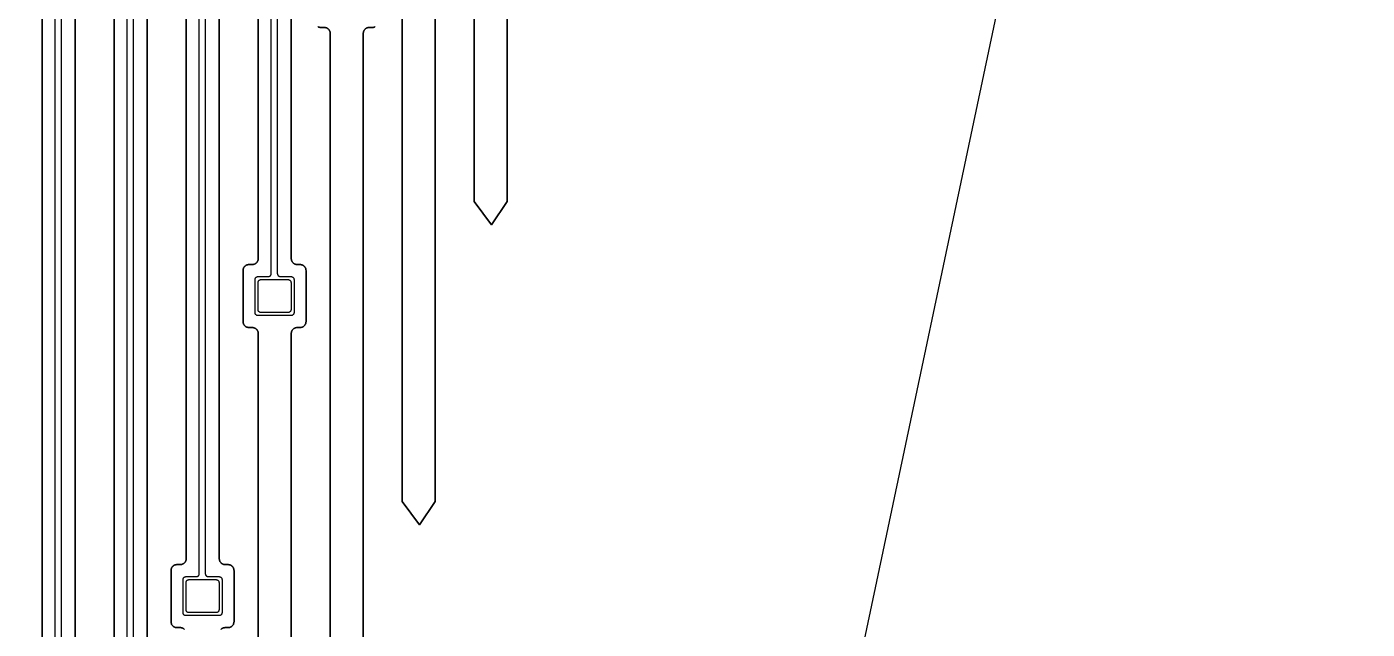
# Model space of a CAD drawing. Extents: x -2057 to 2225, y -44 to 31181.
# Drawn here: x 103.6 to 550.4, y 828.7 to 1029.5 of the extents above; entities that cross this region are included whole.
import ezdxf

# ---------------------------------------------------------------- set-up
doc = ezdxf.new("R2010")
doc.units = 0
for name, color, linetype in [('electrode', 6, 'CONTINUOUS'), ('etching', 7, 'CONTINUOUS'), ('L2D0_etching2', 4, 'CONTINUOUS'), ('L3D0_etching3', 5, 'CONTINUOUS'), ('metalization', 8, 'CONTINUOUS'), ('polyimide', 9, 'CONTINUOUS'), ('polyimide_etch_borders', 10, 'CONTINUOUS')]:
    doc.layers.add(name, color=color, linetype=linetype)

msp = doc.modelspace()

# ---------------------------------------------------------------- linework, layer by layer
at = {"layer": 'electrode'}
for points in [[(181.66, 934.247), (181.573, 934.255), (181.487, 934.27), (181.402, 934.293), (181.32, 934.323), (181.241, 934.36), (181.166, 934.403), (181.094, 934.453), (181.027, 934.509), (180.965, 934.571), (180.909, 934.638), (180.859, 934.71), (180.816, 934.785), (180.779, 934.864), (180.749, 934.946), (180.726, 935.031), (180.711, 935.117), (180.703, 935.204), (180.703, 944.291), (180.711, 944.378), (180.726, 944.464), (180.749, 944.548), (180.779, 944.63), (180.816, 944.71), (180.859, 944.785), (180.909, 944.857), (180.965, 944.924), (181.027, 944.985), (181.094, 945.042), (181.166, 945.092), (181.241, 945.135), (181.32, 945.172), (181.402, 945.202), (181.487, 945.225), (181.573, 945.24), (181.66, 945.247), (190.747, 945.247), (190.834, 945.24), (190.92, 945.225), (191.004, 945.202), (191.086, 945.172), (191.166, 945.135), (191.241, 945.092), (191.313, 945.042), (191.38, 944.985), (191.441, 944.924), (191.498, 944.857), (191.548, 944.785), (191.591, 944.71), (191.628, 944.63), (191.658, 944.548), (191.681, 944.464), (191.696, 944.378), (191.703, 944.291), (191.703, 935.204), (191.696, 935.117), (191.681, 935.031), (191.658, 934.946), (191.628, 934.864), (191.591, 934.785), (191.548, 934.71), (191.498, 934.638), (191.441, 934.571), (191.38, 934.509), (191.313, 934.453), (191.241, 934.403), (191.166, 934.36), (191.086, 934.323), (191.004, 934.293), (190.92, 934.27), (190.834, 934.255), (190.747, 934.247)], [(157.66, 834.247), (157.573, 834.255), (157.487, 834.27), (157.402, 834.293), (157.32, 834.323), (157.241, 834.36), (157.166, 834.403), (157.094, 834.453), (157.027, 834.509), (156.965, 834.571), (156.909, 834.638), (156.859, 834.71), (156.816, 834.785), (156.779, 834.864), (156.749, 834.946), (156.726, 835.031), (156.711, 835.117), (156.703, 835.204), (156.703, 844.291), (156.711, 844.378), (156.726, 844.464), (156.749, 844.548), (156.779, 844.63), (156.816, 844.71), (156.859, 844.785), (156.909, 844.857), (156.965, 844.924), (157.027, 844.985), (157.094, 845.042), (157.166, 845.092), (157.241, 845.135), (157.32, 845.172), (157.402, 845.202), (157.487, 845.225), (157.573, 845.24), (157.66, 845.247), (166.747, 845.247), (166.834, 845.24), (166.92, 845.225), (167.004, 845.202), (167.086, 845.172), (167.166, 845.135), (167.241, 845.092), (167.313, 845.042), (167.38, 844.985), (167.441, 844.924), (167.498, 844.857), (167.548, 844.785), (167.591, 844.71), (167.628, 844.63), (167.658, 844.548), (167.681, 844.464), (167.696, 844.378), (167.703, 844.291), (167.703, 835.204), (167.696, 835.117), (167.681, 835.031), (167.658, 834.946), (167.628, 834.864), (167.591, 834.785), (167.548, 834.71), (167.498, 834.638), (167.441, 834.571), (167.38, 834.509), (167.313, 834.453), (167.241, 834.403), (167.166, 834.36), (167.086, 834.323), (167.004, 834.293), (166.92, 834.27), (166.834, 834.255), (166.747, 834.247)]]:
    msp.add_lwpolyline(points, close=True, dxfattribs=at)
at = {"layer": 'etching'}
for points in [[(1890.612, 20342.595), (1890.612, 10404.624), (907.37, 8971.06), (907.37, 3311.52), (208.395, -1.125), (80.82, -44.08), (0, 0), (-775.12, 3311.52), (-775.12, 8985.76), (-1736.396, 10397.27), (-1736.396, 20343.044)], [(108.792, 9035.371), (108.792, 652.185)], [(119.792, 652.185), (119.792, 9035.371)], [(132.792, 9035.371), (132.792, 752.185)], [(143.792, 752.185), (143.792, 9035.371)], [(156.792, 9035.371), (156.792, 852.185), (156.784, 852.059), (156.769, 851.934), (156.745, 851.811), (156.714, 851.689), (156.675, 851.57), (156.629, 851.453), (156.575, 851.339), (156.515, 851.229), (156.447, 851.123), (156.373, 851.021), (156.293, 850.924), (156.207, 850.832), (156.116, 850.746), (156.019, 850.666), (155.917, 850.592), (155.811, 850.525), (155.701, 850.465), (155.587, 850.411), (155.47, 850.365), (155.351, 850.326), (155.229, 850.295), (155.105, 850.271), (154.981, 850.255), (154.855, 850.247), (153.641, 850.247), (153.515, 850.24), (153.39, 850.224), (153.267, 850.2), (153.145, 850.169), (153.026, 850.13), (152.909, 850.084), (152.795, 850.03), (152.685, 849.97), (152.579, 849.902), (152.477, 849.828), (152.38, 849.748), (152.288, 849.662), (152.202, 849.571), (152.122, 849.474), (152.048, 849.372), (151.981, 849.266), (151.921, 849.156), (151.867, 849.042), (151.821, 848.925), (151.782, 848.806), (151.751, 848.684), (151.727, 848.56), (151.711, 848.436), (151.703, 848.31), (151.703, 831.185), (151.711, 831.059), (151.727, 830.934), (151.751, 830.811), (151.782, 830.689), (151.821, 830.57), (151.867, 830.453), (151.921, 830.339), (151.981, 830.229), (152.048, 830.123), (152.122, 830.021), (152.202, 829.924), (152.288, 829.832), (152.38, 829.746), (152.477, 829.666), (152.579, 829.592), (152.685, 829.525), (152.795, 829.465), (152.909, 829.411), (153.026, 829.365), (153.145, 829.326), (153.267, 829.295), (153.39, 829.271), (153.515, 829.255), (153.641, 829.247), (154.855, 829.247), (154.981, 829.24), (155.105, 829.224), (155.229, 829.2), (155.351, 829.169), (155.47, 829.13), (155.587, 829.084), (155.701, 829.03), (155.811, 828.97), (155.917, 828.902), (156.019, 828.828), (156.116, 828.748), (156.207, 828.662)], [(168.377, 828.662), (168.469, 828.748), (168.566, 828.828), (168.668, 828.902), (168.774, 828.97), (168.884, 829.03), (168.998, 829.084), (169.114, 829.13), (169.234, 829.169), (169.356, 829.2), (169.479, 829.224), (169.604, 829.24), (169.729, 829.247), (170.766, 829.247), (170.892, 829.255), (171.016, 829.271), (171.14, 829.295), (171.262, 829.326), (171.381, 829.365), (171.498, 829.411), (171.612, 829.465), (171.722, 829.525), (171.828, 829.592), (171.93, 829.666), (172.027, 829.746), (172.118, 829.832), (172.204, 829.924), (172.284, 830.021), (172.358, 830.123), (172.426, 830.229), (172.486, 830.339), (172.54, 830.453), (172.586, 830.57), (172.625, 830.689), (172.656, 830.811), (172.68, 830.934), (172.696, 831.059), (172.703, 831.185), (172.703, 848.31), (172.696, 848.436), (172.68, 848.56), (172.656, 848.684), (172.625, 848.806), (172.586, 848.925), (172.54, 849.042), (172.486, 849.156), (172.426, 849.266), (172.358, 849.372), (172.284, 849.474), (172.204, 849.571), (172.118, 849.662), (172.027, 849.748), (171.93, 849.828), (171.828, 849.902), (171.722, 849.97), (171.612, 850.03), (171.498, 850.084), (171.381, 850.13), (171.262, 850.169), (171.14, 850.2), (171.016, 850.224), (170.892, 850.24), (170.766, 850.247), (169.729, 850.247), (169.604, 850.255), (169.479, 850.271), (169.356, 850.295), (169.234, 850.326), (169.114, 850.365), (168.998, 850.411), (168.884, 850.465), (168.774, 850.525), (168.668, 850.592), (168.566, 850.666), (168.469, 850.746), (168.377, 850.832), (168.291, 850.924), (168.211, 851.021), (168.137, 851.123), (168.07, 851.229), (168.009, 851.339), (167.956, 851.453), (167.91, 851.57), (167.871, 851.689), (167.84, 851.811), (167.816, 851.934), (167.8, 852.059), (167.792, 852.185), (167.792, 9035.371)], [(180.792, 9035.371), (180.792, 952.185), (180.784, 952.059), (180.769, 951.934), (180.745, 951.811), (180.714, 951.689), (180.675, 951.57), (180.629, 951.453), (180.575, 951.339), (180.515, 951.229), (180.447, 951.123), (180.373, 951.021), (180.293, 950.924), (180.207, 950.832), (180.116, 950.746), (180.019, 950.666), (179.917, 950.592), (179.811, 950.525), (179.701, 950.465), (179.587, 950.411), (179.47, 950.365), (179.351, 950.326), (179.229, 950.295), (179.105, 950.271), (178.981, 950.255), (178.855, 950.247), (177.641, 950.247), (177.515, 950.24), (177.39, 950.224), (177.267, 950.2), (177.145, 950.169), (177.026, 950.13), (176.909, 950.084), (176.795, 950.03), (176.685, 949.97), (176.579, 949.902), (176.477, 949.828), (176.38, 949.748), (176.288, 949.662), (176.202, 949.571), (176.122, 949.474), (176.048, 949.372), (175.981, 949.266), (175.921, 949.156), (175.867, 949.042), (175.821, 948.925), (175.782, 948.806), (175.751, 948.684), (175.727, 948.56), (175.711, 948.436), (175.703, 948.31), (175.703, 931.185), (175.711, 931.059), (175.727, 930.934), (175.751, 930.811), (175.782, 930.689), (175.821, 930.57), (175.867, 930.453), (175.921, 930.339), (175.981, 930.229), (176.048, 930.123), (176.122, 930.021), (176.202, 929.924), (176.288, 929.832), (176.38, 929.746), (176.477, 929.666), (176.579, 929.592), (176.685, 929.525), (176.795, 929.465), (176.909, 929.411), (177.026, 929.365), (177.145, 929.326), (177.267, 929.295), (177.39, 929.271), (177.515, 929.255), (177.641, 929.247), (178.855, 929.247), (178.981, 929.24), (179.105, 929.224), (179.229, 929.2), (179.351, 929.169), (179.47, 929.13), (179.587, 929.084), (179.701, 929.03), (179.811, 928.97), (179.917, 928.902), (180.019, 928.828), (180.116, 928.748), (180.207, 928.662), (180.293, 928.571), (180.373, 928.474), (180.447, 928.372), (180.515, 928.266), (180.575, 928.156), (180.629, 928.042), (180.675, 927.925), (180.714, 927.806), (180.745, 927.684), (180.769, 927.56), (180.784, 927.436), (180.792, 927.31), (180.792, 671.247)], [(191.754, 671.247), (191.792, 927.31), (191.8, 927.436), (191.816, 927.56), (191.84, 927.684), (191.871, 927.806), (191.91, 927.925), (191.956, 928.042), (192.009, 928.156), (192.07, 928.266), (192.137, 928.372), (192.211, 928.474), (192.291, 928.571), (192.377, 928.662), (192.469, 928.748), (192.566, 928.828), (192.668, 928.902), (192.774, 928.97), (192.884, 929.03), (192.998, 929.084), (193.114, 929.13), (193.234, 929.169), (193.356, 929.2), (193.479, 929.224), (193.604, 929.24), (193.729, 929.247), (194.766, 929.247), (194.892, 929.255), (195.016, 929.271), (195.14, 929.295), (195.262, 929.326), (195.381, 929.365), (195.498, 929.411), (195.612, 929.465), (195.722, 929.525), (195.828, 929.592), (195.93, 929.666), (196.027, 929.746), (196.118, 929.832), (196.204, 929.924), (196.284, 930.021), (196.358, 930.123), (196.426, 930.229), (196.486, 930.339), (196.54, 930.453), (196.586, 930.57), (196.625, 930.689), (196.656, 930.811), (196.68, 930.934), (196.696, 931.059), (196.703, 931.185), (196.703, 948.31), (196.696, 948.436), (196.68, 948.56), (196.656, 948.684), (196.625, 948.806), (196.586, 948.925), (196.54, 949.042), (196.486, 949.156), (196.426, 949.266), (196.358, 949.372), (196.284, 949.474), (196.204, 949.571), (196.118, 949.662), (196.027, 949.748), (195.93, 949.828), (195.828, 949.902), (195.722, 949.97), (195.612, 950.03), (195.498, 950.084), (195.381, 950.13), (195.262, 950.169), (195.14, 950.2), (195.016, 950.224), (194.892, 950.24), (194.766, 950.247), (193.729, 950.247), (193.604, 950.255), (193.479, 950.271), (193.356, 950.295), (193.234, 950.326), (193.114, 950.365), (192.998, 950.411), (192.884, 950.465), (192.774, 950.525), (192.668, 950.592), (192.566, 950.666), (192.469, 950.746), (192.377, 950.832), (192.291, 950.924), (192.211, 951.021), (192.137, 951.123), (192.07, 951.229), (192.009, 951.339), (191.956, 951.453), (191.91, 951.57), (191.871, 951.689), (191.84, 951.811), (191.816, 951.934), (191.8, 952.059), (191.792, 952.185), (191.792, 9035.371)], [(252.792, 1227.31), (252.792, 971.247), (258.472, 963.52), (263.754, 971.247), (263.792, 1227.31)], [(228.792, 1127.31), (228.792, 871.247), (234.472, 863.52), (239.754, 871.247), (239.792, 1127.31)], [(200.685, 1029.525), (200.795, 1029.465), (200.909, 1029.411), (201.026, 1029.365), (201.145, 1029.326), (201.267, 1029.295), (201.39, 1029.271), (201.515, 1029.255), (201.641, 1029.247), (202.855, 1029.247), (202.981, 1029.24), (203.105, 1029.224), (203.229, 1029.2), (203.351, 1029.169), (203.47, 1029.13), (203.587, 1029.084), (203.701, 1029.03), (203.811, 1028.97), (203.917, 1028.902), (204.019, 1028.828), (204.116, 1028.748), (204.207, 1028.662), (204.293, 1028.571), (204.373, 1028.474), (204.447, 1028.372), (204.515, 1028.266), (204.575, 1028.156), (204.629, 1028.042), (204.675, 1027.925), (204.714, 1027.806), (204.745, 1027.684), (204.769, 1027.56), (204.784, 1027.436), (204.792, 1027.31), (204.792, 771.247)], [(215.754, 771.247), (215.792, 1027.31), (215.8, 1027.436), (215.816, 1027.56), (215.84, 1027.684), (215.871, 1027.806), (215.91, 1027.925), (215.956, 1028.042), (216.009, 1028.156), (216.07, 1028.266), (216.137, 1028.372), (216.211, 1028.474), (216.291, 1028.571), (216.377, 1028.662), (216.469, 1028.748), (216.566, 1028.828), (216.668, 1028.902), (216.774, 1028.97), (216.884, 1029.03), (216.998, 1029.084), (217.114, 1029.13), (217.234, 1029.169), (217.356, 1029.2), (217.479, 1029.224), (217.604, 1029.24), (217.729, 1029.247), (218.766, 1029.247), (218.892, 1029.255), (219.016, 1029.271), (219.14, 1029.295), (219.262, 1029.326), (219.381, 1029.365), (219.498, 1029.411), (219.612, 1029.465), (219.722, 1029.525)]]:
    msp.add_lwpolyline(points, dxfattribs=at)
at = {"layer": 'L2D0_etching2'}
msp.add_lwpolyline([(1890.612, 20342.595), (1890.612, 10404.624), (907.37, 8971.06), (907.37, 3311.52), (208.395, -1.125), (80.82, -44.08), (0, 0), (-775.12, 3311.52), (-775.12, 8985.76), (-1736.396, 10397.27), (-1736.396, 20343.044)], dxfattribs=at)
at = {"layer": 'L3D0_etching3'}
for points in [[(1890.612, 20342.595), (1890.612, 10404.624), (907.37, 8971.06), (907.37, 3311.52), (208.395, -1.125), (80.82, -44.08), (0, 0), (-775.12, 3311.52), (-775.12, 8985.76), (-1736.396, 10397.27), (-1736.396, 20343.044)], [(108.792, 9035.371), (108.792, 652.185)], [(119.792, 652.185), (119.792, 9035.371)], [(132.792, 9035.371), (132.792, 752.185)], [(143.792, 752.185), (143.792, 9035.371)], [(156.792, 9035.371), (156.792, 852.185), (156.784, 852.059), (156.769, 851.934), (156.745, 851.811), (156.714, 851.689), (156.675, 851.57), (156.629, 851.453), (156.575, 851.339), (156.515, 851.229), (156.447, 851.123), (156.373, 851.021), (156.293, 850.924), (156.207, 850.832), (156.116, 850.746), (156.019, 850.666), (155.917, 850.592), (155.811, 850.525), (155.701, 850.465), (155.587, 850.411), (155.47, 850.365), (155.351, 850.326), (155.229, 850.295), (155.105, 850.271), (154.981, 850.255), (154.855, 850.247), (153.641, 850.247), (153.515, 850.24), (153.39, 850.224), (153.267, 850.2), (153.145, 850.169), (153.026, 850.13), (152.909, 850.084), (152.795, 850.03), (152.685, 849.97), (152.579, 849.902), (152.477, 849.828), (152.38, 849.748), (152.288, 849.662), (152.202, 849.571), (152.122, 849.474), (152.048, 849.372), (151.981, 849.266), (151.921, 849.156), (151.867, 849.042), (151.821, 848.925), (151.782, 848.806), (151.751, 848.684), (151.727, 848.56), (151.711, 848.436), (151.703, 848.31), (151.703, 831.185), (151.711, 831.059), (151.727, 830.934), (151.751, 830.811), (151.782, 830.689), (151.821, 830.57), (151.867, 830.453), (151.921, 830.339), (151.981, 830.229), (152.048, 830.123), (152.122, 830.021), (152.202, 829.924), (152.288, 829.832), (152.38, 829.746), (152.477, 829.666), (152.579, 829.592), (152.685, 829.525), (152.795, 829.465), (152.909, 829.411), (153.026, 829.365), (153.145, 829.326), (153.267, 829.295), (153.39, 829.271), (153.515, 829.255), (153.641, 829.247), (154.855, 829.247), (154.981, 829.24), (155.105, 829.224), (155.229, 829.2), (155.351, 829.169), (155.47, 829.13), (155.587, 829.084), (155.701, 829.03), (155.811, 828.97), (155.917, 828.902), (156.019, 828.828), (156.116, 828.748), (156.207, 828.662)], [(168.377, 828.662), (168.469, 828.748), (168.566, 828.828), (168.668, 828.902), (168.774, 828.97), (168.884, 829.03), (168.998, 829.084), (169.114, 829.13), (169.234, 829.169), (169.356, 829.2), (169.479, 829.224), (169.604, 829.24), (169.729, 829.247), (170.766, 829.247), (170.892, 829.255), (171.016, 829.271), (171.14, 829.295), (171.262, 829.326), (171.381, 829.365), (171.498, 829.411), (171.612, 829.465), (171.722, 829.525), (171.828, 829.592), (171.93, 829.666), (172.027, 829.746), (172.118, 829.832), (172.204, 829.924), (172.284, 830.021), (172.358, 830.123), (172.426, 830.229), (172.486, 830.339), (172.54, 830.453), (172.586, 830.57), (172.625, 830.689), (172.656, 830.811), (172.68, 830.934), (172.696, 831.059), (172.703, 831.185), (172.703, 848.31), (172.696, 848.436), (172.68, 848.56), (172.656, 848.684), (172.625, 848.806), (172.586, 848.925), (172.54, 849.042), (172.486, 849.156), (172.426, 849.266), (172.358, 849.372), (172.284, 849.474), (172.204, 849.571), (172.118, 849.662), (172.027, 849.748), (171.93, 849.828), (171.828, 849.902), (171.722, 849.97), (171.612, 850.03), (171.498, 850.084), (171.381, 850.13), (171.262, 850.169), (171.14, 850.2), (171.016, 850.224), (170.892, 850.24), (170.766, 850.247), (169.729, 850.247), (169.604, 850.255), (169.479, 850.271), (169.356, 850.295), (169.234, 850.326), (169.114, 850.365), (168.998, 850.411), (168.884, 850.465), (168.774, 850.525), (168.668, 850.592), (168.566, 850.666), (168.469, 850.746), (168.377, 850.832), (168.291, 850.924), (168.211, 851.021), (168.137, 851.123), (168.07, 851.229), (168.009, 851.339), (167.956, 851.453), (167.91, 851.57), (167.871, 851.689), (167.84, 851.811), (167.816, 851.934), (167.8, 852.059), (167.792, 852.185), (167.792, 9035.371)], [(180.792, 9035.371), (180.792, 952.185), (180.784, 952.059), (180.769, 951.934), (180.745, 951.811), (180.714, 951.689), (180.675, 951.57), (180.629, 951.453), (180.575, 951.339), (180.515, 951.229), (180.447, 951.123), (180.373, 951.021), (180.293, 950.924), (180.207, 950.832), (180.116, 950.746), (180.019, 950.666), (179.917, 950.592), (179.811, 950.525), (179.701, 950.465), (179.587, 950.411), (179.47, 950.365), (179.351, 950.326), (179.229, 950.295), (179.105, 950.271), (178.981, 950.255), (178.855, 950.247), (177.641, 950.247), (177.515, 950.24), (177.39, 950.224), (177.267, 950.2), (177.145, 950.169), (177.026, 950.13), (176.909, 950.084), (176.795, 950.03), (176.685, 949.97), (176.579, 949.902), (176.477, 949.828), (176.38, 949.748), (176.288, 949.662), (176.202, 949.571), (176.122, 949.474), (176.048, 949.372), (175.981, 949.266), (175.921, 949.156), (175.867, 949.042), (175.821, 948.925), (175.782, 948.806), (175.751, 948.684), (175.727, 948.56), (175.711, 948.436), (175.703, 948.31), (175.703, 931.185), (175.711, 931.059), (175.727, 930.934), (175.751, 930.811), (175.782, 930.689), (175.821, 930.57), (175.867, 930.453), (175.921, 930.339), (175.981, 930.229), (176.048, 930.123), (176.122, 930.021), (176.202, 929.924), (176.288, 929.832), (176.38, 929.746), (176.477, 929.666), (176.579, 929.592), (176.685, 929.525), (176.795, 929.465), (176.909, 929.411), (177.026, 929.365), (177.145, 929.326), (177.267, 929.295), (177.39, 929.271), (177.515, 929.255), (177.641, 929.247), (178.855, 929.247), (178.981, 929.24), (179.105, 929.224), (179.229, 929.2), (179.351, 929.169), (179.47, 929.13), (179.587, 929.084), (179.701, 929.03), (179.811, 928.97), (179.917, 928.902), (180.019, 928.828), (180.116, 928.748), (180.207, 928.662), (180.293, 928.571), (180.373, 928.474), (180.447, 928.372), (180.515, 928.266), (180.575, 928.156), (180.629, 928.042), (180.675, 927.925), (180.714, 927.806), (180.745, 927.684), (180.769, 927.56), (180.784, 927.436), (180.792, 927.31), (180.792, 671.247)], [(191.754, 671.247), (191.792, 927.31), (191.8, 927.436), (191.816, 927.56), (191.84, 927.684), (191.871, 927.806), (191.91, 927.925), (191.956, 928.042), (192.009, 928.156), (192.07, 928.266), (192.137, 928.372), (192.211, 928.474), (192.291, 928.571), (192.377, 928.662), (192.469, 928.748), (192.566, 928.828), (192.668, 928.902), (192.774, 928.97), (192.884, 929.03), (192.998, 929.084), (193.114, 929.13), (193.234, 929.169), (193.356, 929.2), (193.479, 929.224), (193.604, 929.24), (193.729, 929.247), (194.766, 929.247), (194.892, 929.255), (195.016, 929.271), (195.14, 929.295), (195.262, 929.326), (195.381, 929.365), (195.498, 929.411), (195.612, 929.465), (195.722, 929.525), (195.828, 929.592), (195.93, 929.666), (196.027, 929.746), (196.118, 929.832), (196.204, 929.924), (196.284, 930.021), (196.358, 930.123), (196.426, 930.229), (196.486, 930.339), (196.54, 930.453), (196.586, 930.57), (196.625, 930.689), (196.656, 930.811), (196.68, 930.934), (196.696, 931.059), (196.703, 931.185), (196.703, 948.31), (196.696, 948.436), (196.68, 948.56), (196.656, 948.684), (196.625, 948.806), (196.586, 948.925), (196.54, 949.042), (196.486, 949.156), (196.426, 949.266), (196.358, 949.372), (196.284, 949.474), (196.204, 949.571), (196.118, 949.662), (196.027, 949.748), (195.93, 949.828), (195.828, 949.902), (195.722, 949.97), (195.612, 950.03), (195.498, 950.084), (195.381, 950.13), (195.262, 950.169), (195.14, 950.2), (195.016, 950.224), (194.892, 950.24), (194.766, 950.247), (193.729, 950.247), (193.604, 950.255), (193.479, 950.271), (193.356, 950.295), (193.234, 950.326), (193.114, 950.365), (192.998, 950.411), (192.884, 950.465), (192.774, 950.525), (192.668, 950.592), (192.566, 950.666), (192.469, 950.746), (192.377, 950.832), (192.291, 950.924), (192.211, 951.021), (192.137, 951.123), (192.07, 951.229), (192.009, 951.339), (191.956, 951.453), (191.91, 951.57), (191.871, 951.689), (191.84, 951.811), (191.816, 951.934), (191.8, 952.059), (191.792, 952.185), (191.792, 9035.371)], [(252.792, 1227.31), (252.792, 971.247), (258.472, 963.52), (263.754, 971.247), (263.792, 1227.31)], [(228.792, 1127.31), (228.792, 871.247), (234.472, 863.52), (239.754, 871.247), (239.792, 1127.31)], [(200.685, 1029.525), (200.795, 1029.465), (200.909, 1029.411), (201.026, 1029.365), (201.145, 1029.326), (201.267, 1029.295), (201.39, 1029.271), (201.515, 1029.255), (201.641, 1029.247), (202.855, 1029.247), (202.981, 1029.24), (203.105, 1029.224), (203.229, 1029.2), (203.351, 1029.169), (203.47, 1029.13), (203.587, 1029.084), (203.701, 1029.03), (203.811, 1028.97), (203.917, 1028.902), (204.019, 1028.828), (204.116, 1028.748), (204.207, 1028.662), (204.293, 1028.571), (204.373, 1028.474), (204.447, 1028.372), (204.515, 1028.266), (204.575, 1028.156), (204.629, 1028.042), (204.675, 1027.925), (204.714, 1027.806), (204.745, 1027.684), (204.769, 1027.56), (204.784, 1027.436), (204.792, 1027.31), (204.792, 771.247)], [(215.754, 771.247), (215.792, 1027.31), (215.8, 1027.436), (215.816, 1027.56), (215.84, 1027.684), (215.871, 1027.806), (215.91, 1027.925), (215.956, 1028.042), (216.009, 1028.156), (216.07, 1028.266), (216.137, 1028.372), (216.211, 1028.474), (216.291, 1028.571), (216.377, 1028.662), (216.469, 1028.748), (216.566, 1028.828), (216.668, 1028.902), (216.774, 1028.97), (216.884, 1029.03), (216.998, 1029.084), (217.114, 1029.13), (217.234, 1029.169), (217.356, 1029.2), (217.479, 1029.224), (217.604, 1029.24), (217.729, 1029.247), (218.766, 1029.247), (218.892, 1029.255), (219.016, 1029.271), (219.14, 1029.295), (219.262, 1029.326), (219.381, 1029.365), (219.498, 1029.411), (219.612, 1029.465), (219.722, 1029.525)]]:
    msp.add_lwpolyline(points, dxfattribs=at)
at = {"layer": 'metalization'}
for points in [[(113.142, 647.204), (113.142, 9040.22)], [(115.142, 9040.22), (115.142, 647.204)], [(137.142, 747.204), (137.142, 9040.22)], [(139.142, 9040.22), (139.142, 747.204)], [(163.142, 9040.22), (163.142, 847.204), (163.15, 847.117), (163.165, 847.031), (163.188, 846.946), (163.218, 846.864), (163.254, 846.785), (163.298, 846.71), (163.348, 846.638), (163.404, 846.571), (163.466, 846.509), (163.533, 846.453), (163.604, 846.403), (163.68, 846.36), (163.759, 846.323), (163.841, 846.293), (163.926, 846.27), (164.012, 846.255), (164.099, 846.247), (167.747, 846.247), (167.834, 846.24), (167.92, 846.225), (168.004, 846.202), (168.086, 846.172), (168.166, 846.135), (168.241, 846.092), (168.313, 846.042), (168.38, 845.985), (168.441, 845.924), (168.498, 845.857), (168.548, 845.785), (168.591, 845.71), (168.628, 845.63), (168.658, 845.548), (168.681, 845.464), (168.696, 845.378), (168.703, 845.291), (168.703, 834.204), (168.696, 834.117), (168.681, 834.031), (168.658, 833.946), (168.628, 833.864), (168.591, 833.785), (168.548, 833.71), (168.498, 833.638), (168.441, 833.571), (168.38, 833.509), (168.313, 833.453), (168.241, 833.403), (168.166, 833.36), (168.086, 833.323), (168.004, 833.293), (167.92, 833.27), (167.834, 833.255), (167.747, 833.247), (156.66, 833.247), (156.573, 833.255), (156.487, 833.27), (156.402, 833.293), (156.32, 833.323), (156.241, 833.36), (156.166, 833.403), (156.094, 833.453), (156.027, 833.509), (155.965, 833.571), (155.909, 833.638), (155.859, 833.71), (155.816, 833.785), (155.779, 833.864), (155.749, 833.946), (155.726, 834.031), (155.711, 834.117), (155.703, 834.204), (155.703, 845.291), (155.711, 845.378), (155.726, 845.464), (155.749, 845.548), (155.779, 845.63), (155.816, 845.71), (155.859, 845.785), (155.909, 845.857), (155.965, 845.924), (156.027, 845.985), (156.094, 846.042), (156.166, 846.092), (156.241, 846.135), (156.32, 846.172), (156.402, 846.202), (156.487, 846.225), (156.573, 846.24), (156.66, 846.247), (160.186, 846.247), (160.273, 846.255), (160.359, 846.27), (160.443, 846.293), (160.525, 846.323), (160.604, 846.36), (160.68, 846.403), (160.752, 846.453), (160.819, 846.509), (160.88, 846.571), (160.936, 846.638), (160.986, 846.71), (161.03, 846.785), (161.067, 846.864), (161.097, 846.946), (161.12, 847.031), (161.135, 847.117), (161.142, 847.204), (161.142, 9040.22)], [(187.142, 9040.22), (187.142, 947.204), (187.15, 947.117), (187.165, 947.031), (187.188, 946.946), (187.218, 946.864), (187.254, 946.785), (187.298, 946.71), (187.348, 946.638), (187.404, 946.571), (187.466, 946.509), (187.533, 946.453), (187.604, 946.403), (187.68, 946.36), (187.759, 946.323), (187.841, 946.293), (187.926, 946.27), (188.012, 946.255), (188.099, 946.247), (191.747, 946.247), (191.834, 946.24), (191.92, 946.225), (192.004, 946.202), (192.086, 946.172), (192.166, 946.135), (192.241, 946.092), (192.313, 946.042), (192.38, 945.985), (192.441, 945.924), (192.498, 945.857), (192.548, 945.785), (192.591, 945.71), (192.628, 945.63), (192.658, 945.548), (192.681, 945.464), (192.696, 945.378), (192.703, 945.291), (192.703, 934.204), (192.696, 934.117), (192.681, 934.031), (192.658, 933.946), (192.628, 933.864), (192.591, 933.785), (192.548, 933.71), (192.498, 933.638), (192.441, 933.571), (192.38, 933.509), (192.313, 933.453), (192.241, 933.403), (192.166, 933.36), (192.086, 933.323), (192.004, 933.293), (191.92, 933.27), (191.834, 933.255), (191.747, 933.247), (180.66, 933.247), (180.573, 933.255), (180.487, 933.27), (180.402, 933.293), (180.32, 933.323), (180.241, 933.36), (180.166, 933.403), (180.094, 933.453), (180.027, 933.509), (179.965, 933.571), (179.909, 933.638), (179.859, 933.71), (179.816, 933.785), (179.779, 933.864), (179.749, 933.946), (179.726, 934.031), (179.711, 934.117), (179.703, 934.204), (179.703, 945.291), (179.711, 945.378), (179.726, 945.464), (179.749, 945.548), (179.779, 945.63), (179.816, 945.71), (179.859, 945.785), (179.909, 945.857), (179.965, 945.924), (180.027, 945.985), (180.094, 946.042), (180.166, 946.092), (180.241, 946.135), (180.32, 946.172), (180.402, 946.202), (180.487, 946.225), (180.573, 946.24), (180.66, 946.247), (184.186, 946.247), (184.273, 946.255), (184.359, 946.27), (184.443, 946.293), (184.525, 946.323), (184.604, 946.36), (184.68, 946.403), (184.752, 946.453), (184.819, 946.509), (184.88, 946.571), (184.936, 946.638), (184.986, 946.71), (185.03, 946.785), (185.067, 946.864), (185.097, 946.946), (185.12, 947.031), (185.135, 947.117), (185.142, 947.204), (185.142, 9040.22)]]:
    msp.add_lwpolyline(points, dxfattribs=at)
at = {"layer": 'polyimide'}
for points in [[(108.792, 652.185), (108.792, 9035.371)], [(108.792, 9035.371), (108.792, 652.185)], [(119.792, 9035.371), (119.792, 652.185)], [(119.792, 652.185), (119.792, 9035.371)], [(132.792, 752.185), (132.792, 9035.371)], [(132.792, 9035.371), (132.792, 752.185)], [(143.792, 9035.371), (143.792, 752.185)], [(143.792, 752.185), (143.792, 9035.371)], [(156.207, 828.662), (156.116, 828.748), (156.019, 828.828), (155.917, 828.902), (155.811, 828.97), (155.701, 829.03), (155.587, 829.084), (155.47, 829.13), (155.351, 829.169), (155.229, 829.2), (155.105, 829.224), (154.981, 829.24), (154.855, 829.247), (153.641, 829.247), (153.515, 829.255), (153.39, 829.271), (153.267, 829.295), (153.145, 829.326), (153.026, 829.365), (152.909, 829.411), (152.795, 829.465), (152.685, 829.525), (152.579, 829.592), (152.477, 829.666), (152.38, 829.746), (152.288, 829.832), (152.202, 829.924), (152.122, 830.021), (152.048, 830.123), (151.981, 830.229), (151.921, 830.339), (151.867, 830.453), (151.821, 830.57), (151.782, 830.689), (151.751, 830.811), (151.727, 830.934), (151.711, 831.059), (151.703, 831.185), (151.703, 848.31), (151.711, 848.436), (151.727, 848.56), (151.751, 848.684), (151.782, 848.806), (151.821, 848.925), (151.867, 849.042), (151.921, 849.156), (151.981, 849.266), (152.048, 849.372), (152.122, 849.474), (152.202, 849.571), (152.288, 849.662), (152.38, 849.748), (152.477, 849.828), (152.579, 849.902), (152.685, 849.97), (152.795, 850.03), (152.909, 850.084), (153.026, 850.13), (153.145, 850.169), (153.267, 850.2), (153.39, 850.224), (153.515, 850.24), (153.641, 850.247), (154.855, 850.247), (154.981, 850.255), (155.105, 850.271), (155.229, 850.295), (155.351, 850.326), (155.47, 850.365), (155.587, 850.411), (155.701, 850.465), (155.811, 850.525), (155.917, 850.592), (156.019, 850.666), (156.116, 850.746), (156.207, 850.832), (156.293, 850.924), (156.373, 851.021), (156.447, 851.123), (156.515, 851.229), (156.575, 851.339), (156.629, 851.453), (156.675, 851.57), (156.714, 851.689), (156.745, 851.811), (156.769, 851.934), (156.784, 852.059), (156.792, 852.185), (156.792, 9035.371)], [(156.792, 9035.371), (156.792, 852.185), (156.784, 852.059), (156.769, 851.934), (156.745, 851.811), (156.714, 851.689), (156.675, 851.57), (156.629, 851.453), (156.575, 851.339), (156.515, 851.229), (156.447, 851.123), (156.373, 851.021), (156.293, 850.924), (156.207, 850.832), (156.116, 850.746), (156.019, 850.666), (155.917, 850.592), (155.811, 850.525), (155.701, 850.465), (155.587, 850.411), (155.47, 850.365), (155.351, 850.326), (155.229, 850.295), (155.105, 850.271), (154.981, 850.255), (154.855, 850.247), (153.641, 850.247), (153.515, 850.24), (153.39, 850.224), (153.267, 850.2), (153.145, 850.169), (153.026, 850.13), (152.909, 850.084), (152.795, 850.03), (152.685, 849.97), (152.579, 849.902), (152.477, 849.828), (152.38, 849.748), (152.288, 849.662), (152.202, 849.571), (152.122, 849.474), (152.048, 849.372), (151.981, 849.266), (151.921, 849.156), (151.867, 849.042), (151.821, 848.925), (151.782, 848.806), (151.751, 848.684), (151.727, 848.56), (151.711, 848.436), (151.703, 848.31), (151.703, 831.185), (151.711, 831.059), (151.727, 830.934), (151.751, 830.811), (151.782, 830.689), (151.821, 830.57), (151.867, 830.453), (151.921, 830.339), (151.981, 830.229), (152.048, 830.123), (152.122, 830.021), (152.202, 829.924), (152.288, 829.832), (152.38, 829.746), (152.477, 829.666), (152.579, 829.592), (152.685, 829.525), (152.795, 829.465), (152.909, 829.411), (153.026, 829.365), (153.145, 829.326), (153.267, 829.295), (153.39, 829.271), (153.515, 829.255), (153.641, 829.247), (154.855, 829.247), (154.981, 829.24), (155.105, 829.224), (155.229, 829.2), (155.351, 829.169), (155.47, 829.13), (155.587, 829.084), (155.701, 829.03), (155.811, 828.97), (155.917, 828.902), (156.019, 828.828), (156.116, 828.748), (156.207, 828.662)], [(167.792, 9035.371), (167.792, 852.185), (167.8, 852.059), (167.816, 851.934), (167.84, 851.811), (167.871, 851.689), (167.91, 851.57), (167.956, 851.453), (168.009, 851.339), (168.07, 851.229), (168.137, 851.123), (168.211, 851.021), (168.291, 850.924), (168.377, 850.832), (168.469, 850.746), (168.566, 850.666), (168.668, 850.592), (168.774, 850.525), (168.884, 850.465), (168.998, 850.411), (169.114, 850.365), (169.234, 850.326), (169.356, 850.295), (169.479, 850.271), (169.604, 850.255), (169.729, 850.247), (170.766, 850.247), (170.892, 850.24), (171.016, 850.224), (171.14, 850.2), (171.262, 850.169), (171.381, 850.13), (171.498, 850.084), (171.612, 850.03), (171.722, 849.97), (171.828, 849.902), (171.93, 849.828), (172.027, 849.748), (172.118, 849.662), (172.204, 849.571), (172.284, 849.474), (172.358, 849.372), (172.426, 849.266), (172.486, 849.156), (172.54, 849.042), (172.586, 848.925), (172.625, 848.806), (172.656, 848.684), (172.68, 848.56), (172.696, 848.436), (172.703, 848.31), (172.703, 831.185), (172.696, 831.059), (172.68, 830.934), (172.656, 830.811), (172.625, 830.689), (172.586, 830.57), (172.54, 830.453), (172.486, 830.339), (172.426, 830.229), (172.358, 830.123), (172.284, 830.021), (172.204, 829.924), (172.118, 829.832), (172.027, 829.746), (171.93, 829.666), (171.828, 829.592), (171.722, 829.525), (171.612, 829.465), (171.498, 829.411), (171.381, 829.365), (171.262, 829.326), (171.14, 829.295), (171.016, 829.271), (170.892, 829.255), (170.766, 829.247), (169.729, 829.247), (169.604, 829.24), (169.479, 829.224), (169.356, 829.2), (169.234, 829.169), (169.114, 829.13), (168.998, 829.084), (168.884, 829.03), (168.774, 828.97), (168.668, 828.902), (168.566, 828.828), (168.469, 828.748), (168.377, 828.662)], [(168.377, 828.662), (168.469, 828.748), (168.566, 828.828), (168.668, 828.902), (168.774, 828.97), (168.884, 829.03), (168.998, 829.084), (169.114, 829.13), (169.234, 829.169), (169.356, 829.2), (169.479, 829.224), (169.604, 829.24), (169.729, 829.247), (170.766, 829.247), (170.892, 829.255), (171.016, 829.271), (171.14, 829.295), (171.262, 829.326), (171.381, 829.365), (171.498, 829.411), (171.612, 829.465), (171.722, 829.525), (171.828, 829.592), (171.93, 829.666), (172.027, 829.746), (172.118, 829.832), (172.204, 829.924), (172.284, 830.021), (172.358, 830.123), (172.426, 830.229), (172.486, 830.339), (172.54, 830.453), (172.586, 830.57), (172.625, 830.689), (172.656, 830.811), (172.68, 830.934), (172.696, 831.059), (172.703, 831.185), (172.703, 848.31), (172.696, 848.436), (172.68, 848.56), (172.656, 848.684), (172.625, 848.806), (172.586, 848.925), (172.54, 849.042), (172.486, 849.156), (172.426, 849.266), (172.358, 849.372), (172.284, 849.474), (172.204, 849.571), (172.118, 849.662), (172.027, 849.748), (171.93, 849.828), (171.828, 849.902), (171.722, 849.97), (171.612, 850.03), (171.498, 850.084), (171.381, 850.13), (171.262, 850.169), (171.14, 850.2), (171.016, 850.224), (170.892, 850.24), (170.766, 850.247), (169.729, 850.247), (169.604, 850.255), (169.479, 850.271), (169.356, 850.295), (169.234, 850.326), (169.114, 850.365), (168.998, 850.411), (168.884, 850.465), (168.774, 850.525), (168.668, 850.592), (168.566, 850.666), (168.469, 850.746), (168.377, 850.832), (168.291, 850.924), (168.211, 851.021), (168.137, 851.123), (168.07, 851.229), (168.009, 851.339), (167.956, 851.453), (167.91, 851.57), (167.871, 851.689), (167.84, 851.811), (167.816, 851.934), (167.8, 852.059), (167.792, 852.185), (167.792, 9035.371)], [(180.792, 671.247), (180.792, 927.31), (180.784, 927.436), (180.769, 927.56), (180.745, 927.684), (180.714, 927.806), (180.675, 927.925), (180.629, 928.042), (180.575, 928.156), (180.515, 928.266), (180.447, 928.372), (180.373, 928.474), (180.293, 928.571), (180.207, 928.662), (180.116, 928.748), (180.019, 928.828), (179.917, 928.902), (179.811, 928.97), (179.701, 929.03), (179.587, 929.084), (179.47, 929.13), (179.351, 929.169), (179.229, 929.2), (179.105, 929.224), (178.981, 929.24), (178.855, 929.247), (177.641, 929.247), (177.515, 929.255), (177.39, 929.271), (177.267, 929.295), (177.145, 929.326), (177.026, 929.365), (176.909, 929.411), (176.795, 929.465), (176.685, 929.525), (176.579, 929.592), (176.477, 929.666), (176.38, 929.746), (176.288, 929.832), (176.202, 929.924), (176.122, 930.021), (176.048, 930.123), (175.981, 930.229), (175.921, 930.339), (175.867, 930.453), (175.821, 930.57), (175.782, 930.689), (175.751, 930.811), (175.727, 930.934), (175.711, 931.059), (175.703, 931.185), (175.703, 948.31), (175.711, 948.436), (175.727, 948.56), (175.751, 948.684), (175.782, 948.806), (175.821, 948.925), (175.867, 949.042), (175.921, 949.156), (175.981, 949.266), (176.048, 949.372), (176.122, 949.474), (176.202, 949.571), (176.288, 949.662), (176.38, 949.748), (176.477, 949.828), (176.579, 949.902), (176.685, 949.97), (176.795, 950.03), (176.909, 950.084), (177.026, 950.13), (177.145, 950.169), (177.267, 950.2), (177.39, 950.224), (177.515, 950.24), (177.641, 950.247), (178.855, 950.247), (178.981, 950.255), (179.105, 950.271), (179.229, 950.295), (179.351, 950.326), (179.47, 950.365), (179.587, 950.411), (179.701, 950.465), (179.811, 950.525), (179.917, 950.592), (180.019, 950.666), (180.116, 950.746), (180.207, 950.832), (180.293, 950.924), (180.373, 951.021), (180.447, 951.123), (180.515, 951.229), (180.575, 951.339), (180.629, 951.453), (180.675, 951.57), (180.714, 951.689), (180.745, 951.811), (180.769, 951.934), (180.784, 952.059), (180.792, 952.185), (180.792, 9035.371)], [(180.792, 9035.371), (180.792, 952.185), (180.784, 952.059), (180.769, 951.934), (180.745, 951.811), (180.714, 951.689), (180.675, 951.57), (180.629, 951.453), (180.575, 951.339), (180.515, 951.229), (180.447, 951.123), (180.373, 951.021), (180.293, 950.924), (180.207, 950.832), (180.116, 950.746), (180.019, 950.666), (179.917, 950.592), (179.811, 950.525), (179.701, 950.465), (179.587, 950.411), (179.47, 950.365), (179.351, 950.326), (179.229, 950.295), (179.105, 950.271), (178.981, 950.255), (178.855, 950.247), (177.641, 950.247), (177.515, 950.24), (177.39, 950.224), (177.267, 950.2), (177.145, 950.169), (177.026, 950.13), (176.909, 950.084), (176.795, 950.03), (176.685, 949.97), (176.579, 949.902), (176.477, 949.828), (176.38, 949.748), (176.288, 949.662), (176.202, 949.571), (176.122, 949.474), (176.048, 949.372), (175.981, 949.266), (175.921, 949.156), (175.867, 949.042), (175.821, 948.925), (175.782, 948.806), (175.751, 948.684), (175.727, 948.56), (175.711, 948.436), (175.703, 948.31), (175.703, 931.185), (175.711, 931.059), (175.727, 930.934), (175.751, 930.811), (175.782, 930.689), (175.821, 930.57), (175.867, 930.453), (175.921, 930.339), (175.981, 930.229), (176.048, 930.123), (176.122, 930.021), (176.202, 929.924), (176.288, 929.832), (176.38, 929.746), (176.477, 929.666), (176.579, 929.592), (176.685, 929.525), (176.795, 929.465), (176.909, 929.411), (177.026, 929.365), (177.145, 929.326), (177.267, 929.295), (177.39, 929.271), (177.515, 929.255), (177.641, 929.247), (178.855, 929.247), (178.981, 929.24), (179.105, 929.224), (179.229, 929.2), (179.351, 929.169), (179.47, 929.13), (179.587, 929.084), (179.701, 929.03), (179.811, 928.97), (179.917, 928.902), (180.019, 928.828), (180.116, 928.748), (180.207, 928.662), (180.293, 928.571), (180.373, 928.474), (180.447, 928.372), (180.515, 928.266), (180.575, 928.156), (180.629, 928.042), (180.675, 927.925), (180.714, 927.806), (180.745, 927.684), (180.769, 927.56), (180.784, 927.436), (180.792, 927.31), (180.792, 671.247)], [(191.792, 9035.371), (191.792, 952.185), (191.8, 952.059), (191.816, 951.934), (191.84, 951.811), (191.871, 951.689), (191.91, 951.57), (191.956, 951.453), (192.009, 951.339), (192.07, 951.229), (192.137, 951.123), (192.211, 951.021), (192.291, 950.924), (192.377, 950.832), (192.469, 950.746), (192.566, 950.666), (192.668, 950.592), (192.774, 950.525), (192.884, 950.465), (192.998, 950.411), (193.114, 950.365), (193.234, 950.326), (193.356, 950.295), (193.479, 950.271), (193.604, 950.255), (193.729, 950.247), (194.766, 950.247), (194.892, 950.24), (195.016, 950.224), (195.14, 950.2), (195.262, 950.169), (195.381, 950.13), (195.498, 950.084), (195.612, 950.03), (195.722, 949.97), (195.828, 949.902), (195.93, 949.828), (196.027, 949.748), (196.118, 949.662), (196.204, 949.571), (196.284, 949.474), (196.358, 949.372), (196.426, 949.266), (196.486, 949.156), (196.54, 949.042), (196.586, 948.925), (196.625, 948.806), (196.656, 948.684), (196.68, 948.56), (196.696, 948.436), (196.703, 948.31), (196.703, 931.185), (196.696, 931.059), (196.68, 930.934), (196.656, 930.811), (196.625, 930.689), (196.586, 930.57), (196.54, 930.453), (196.486, 930.339), (196.426, 930.229), (196.358, 930.123), (196.284, 930.021), (196.204, 929.924), (196.118, 929.832), (196.027, 929.746), (195.93, 929.666), (195.828, 929.592), (195.722, 929.525), (195.612, 929.465), (195.498, 929.411), (195.381, 929.365), (195.262, 929.326), (195.14, 929.295), (195.016, 929.271), (194.892, 929.255), (194.766, 929.247), (193.729, 929.247), (193.604, 929.24), (193.479, 929.224), (193.356, 929.2), (193.234, 929.169), (193.114, 929.13), (192.998, 929.084), (192.884, 929.03), (192.774, 928.97), (192.668, 928.902), (192.566, 928.828), (192.469, 928.748), (192.377, 928.662), (192.291, 928.571), (192.211, 928.474), (192.137, 928.372), (192.07, 928.266), (192.009, 928.156), (191.956, 928.042), (191.91, 927.925), (191.871, 927.806), (191.84, 927.684), (191.816, 927.56), (191.8, 927.436), (191.792, 927.31), (191.754, 671.247)], [(191.754, 671.247), (191.792, 927.31), (191.8, 927.436), (191.816, 927.56), (191.84, 927.684), (191.871, 927.806), (191.91, 927.925), (191.956, 928.042), (192.009, 928.156), (192.07, 928.266), (192.137, 928.372), (192.211, 928.474), (192.291, 928.571), (192.377, 928.662), (192.469, 928.748), (192.566, 928.828), (192.668, 928.902), (192.774, 928.97), (192.884, 929.03), (192.998, 929.084), (193.114, 929.13), (193.234, 929.169), (193.356, 929.2), (193.479, 929.224), (193.604, 929.24), (193.729, 929.247), (194.766, 929.247), (194.892, 929.255), (195.016, 929.271), (195.14, 929.295), (195.262, 929.326), (195.381, 929.365), (195.498, 929.411), (195.612, 929.465), (195.722, 929.525), (195.828, 929.592), (195.93, 929.666), (196.027, 929.746), (196.118, 929.832), (196.204, 929.924), (196.284, 930.021), (196.358, 930.123), (196.426, 930.229), (196.486, 930.339), (196.54, 930.453), (196.586, 930.57), (196.625, 930.689), (196.656, 930.811), (196.68, 930.934), (196.696, 931.059), (196.703, 931.185), (196.703, 948.31), (196.696, 948.436), (196.68, 948.56), (196.656, 948.684), (196.625, 948.806), (196.586, 948.925), (196.54, 949.042), (196.486, 949.156), (196.426, 949.266), (196.358, 949.372), (196.284, 949.474), (196.204, 949.571), (196.118, 949.662), (196.027, 949.748), (195.93, 949.828), (195.828, 949.902), (195.722, 949.97), (195.612, 950.03), (195.498, 950.084), (195.381, 950.13), (195.262, 950.169), (195.14, 950.2), (195.016, 950.224), (194.892, 950.24), (194.766, 950.247), (193.729, 950.247), (193.604, 950.255), (193.479, 950.271), (193.356, 950.295), (193.234, 950.326), (193.114, 950.365), (192.998, 950.411), (192.884, 950.465), (192.774, 950.525), (192.668, 950.592), (192.566, 950.666), (192.469, 950.746), (192.377, 950.832), (192.291, 950.924), (192.211, 951.021), (192.137, 951.123), (192.07, 951.229), (192.009, 951.339), (191.956, 951.453), (191.91, 951.57), (191.871, 951.689), (191.84, 951.811), (191.816, 951.934), (191.8, 952.059), (191.792, 952.185), (191.792, 9035.371)], [(263.792, 1227.31), (263.754, 971.247), (258.472, 963.52), (252.792, 971.247), (252.792, 1227.31)], [(252.792, 1227.31), (252.792, 971.247), (258.472, 963.52), (263.754, 971.247), (263.792, 1227.31)], [(239.792, 1127.31), (239.754, 871.247), (234.472, 863.52), (228.792, 871.247), (228.792, 1127.31)], [(228.792, 1127.31), (228.792, 871.247), (234.472, 863.52), (239.754, 871.247), (239.792, 1127.31)], [(204.792, 771.247), (204.792, 1027.31), (204.784, 1027.436), (204.769, 1027.56), (204.745, 1027.684), (204.714, 1027.806), (204.675, 1027.925), (204.629, 1028.042), (204.575, 1028.156), (204.515, 1028.266), (204.447, 1028.372), (204.373, 1028.474), (204.293, 1028.571), (204.207, 1028.662), (204.116, 1028.748), (204.019, 1028.828), (203.917, 1028.902), (203.811, 1028.97), (203.701, 1029.03), (203.587, 1029.084), (203.47, 1029.13), (203.351, 1029.169), (203.229, 1029.2), (203.105, 1029.224), (202.981, 1029.24), (202.855, 1029.247), (201.641, 1029.247), (201.515, 1029.255), (201.39, 1029.271), (201.267, 1029.295), (201.145, 1029.326), (201.026, 1029.365), (200.909, 1029.411), (200.795, 1029.465), (200.685, 1029.525)], [(200.685, 1029.525), (200.795, 1029.465), (200.909, 1029.411), (201.026, 1029.365), (201.145, 1029.326), (201.267, 1029.295), (201.39, 1029.271), (201.515, 1029.255), (201.641, 1029.247), (202.855, 1029.247), (202.981, 1029.24), (203.105, 1029.224), (203.229, 1029.2), (203.351, 1029.169), (203.47, 1029.13), (203.587, 1029.084), (203.701, 1029.03), (203.811, 1028.97), (203.917, 1028.902), (204.019, 1028.828), (204.116, 1028.748), (204.207, 1028.662), (204.293, 1028.571), (204.373, 1028.474), (204.447, 1028.372), (204.515, 1028.266), (204.575, 1028.156), (204.629, 1028.042), (204.675, 1027.925), (204.714, 1027.806), (204.745, 1027.684), (204.769, 1027.56), (204.784, 1027.436), (204.792, 1027.31), (204.792, 771.247)], [(219.722, 1029.525), (219.612, 1029.465), (219.498, 1029.411), (219.381, 1029.365), (219.262, 1029.326), (219.14, 1029.295), (219.016, 1029.271), (218.892, 1029.255), (218.766, 1029.247), (217.729, 1029.247), (217.604, 1029.24), (217.479, 1029.224), (217.356, 1029.2), (217.234, 1029.169), (217.114, 1029.13), (216.998, 1029.084), (216.884, 1029.03), (216.774, 1028.97), (216.668, 1028.902), (216.566, 1028.828), (216.469, 1028.748), (216.377, 1028.662), (216.291, 1028.571), (216.211, 1028.474), (216.137, 1028.372), (216.07, 1028.266), (216.009, 1028.156), (215.956, 1028.042), (215.91, 1027.925), (215.871, 1027.806), (215.84, 1027.684), (215.816, 1027.56), (215.8, 1027.436), (215.792, 1027.31), (215.754, 771.247)], [(215.754, 771.247), (215.792, 1027.31), (215.8, 1027.436), (215.816, 1027.56), (215.84, 1027.684), (215.871, 1027.806), (215.91, 1027.925), (215.956, 1028.042), (216.009, 1028.156), (216.07, 1028.266), (216.137, 1028.372), (216.211, 1028.474), (216.291, 1028.571), (216.377, 1028.662), (216.469, 1028.748), (216.566, 1028.828), (216.668, 1028.902), (216.774, 1028.97), (216.884, 1029.03), (216.998, 1029.084), (217.114, 1029.13), (217.234, 1029.169), (217.356, 1029.2), (217.479, 1029.224), (217.604, 1029.24), (217.729, 1029.247), (218.766, 1029.247), (218.892, 1029.255), (219.016, 1029.271), (219.14, 1029.295), (219.262, 1029.326), (219.381, 1029.365), (219.498, 1029.411), (219.612, 1029.465), (219.722, 1029.525)]]:
    msp.add_lwpolyline(points, dxfattribs=at)
at = {"layer": 'polyimide_etch_borders'}
msp.add_lwpolyline([(1890.612, 20342.595), (1890.612, 10404.624), (907.37, 8971.06), (907.37, 3311.52), (208.395, -1.125), (80.82, -44.08), (0, 0), (-775.12, 3311.52), (-775.12, 8985.76), (-1736.396, 10397.27), (-1736.396, 20343.044)], dxfattribs=at)

doc.saveas('drawing.dxf')
